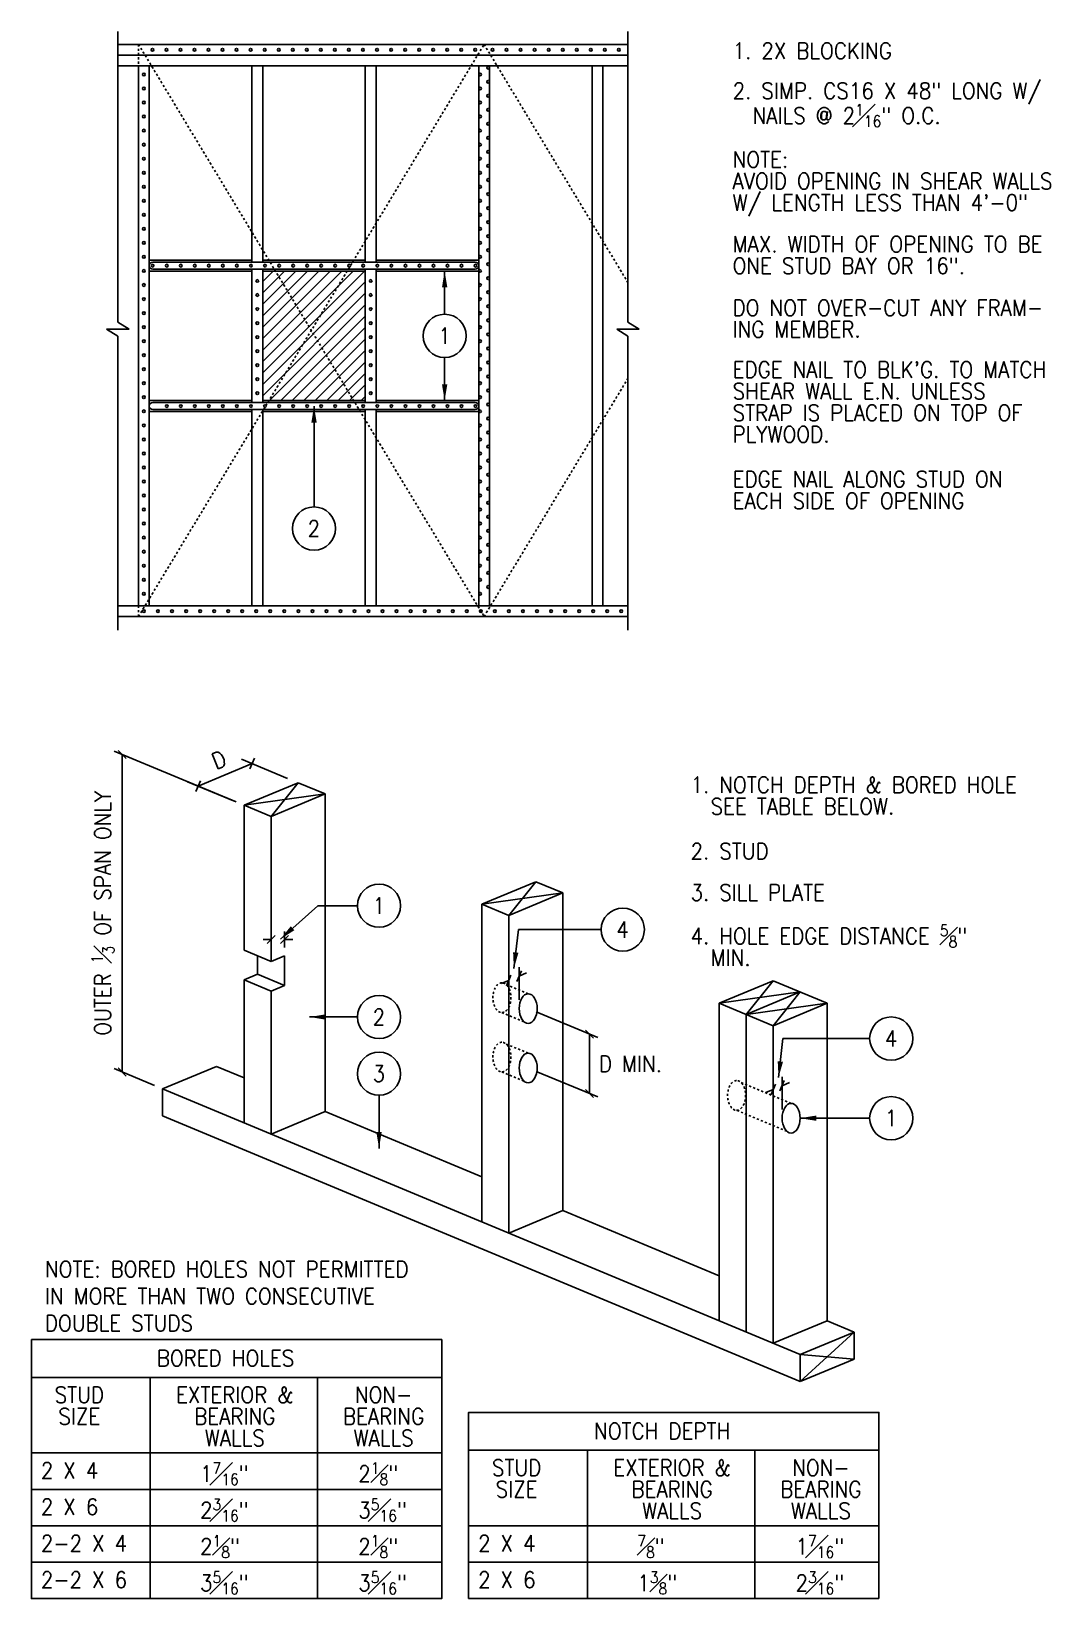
# Model space of a CAD drawing. Header units: inches. Extents: x 3 to 1706, y 9 to 286.
# Drawn here: x 56.1 to 103.3, y 113 to 185.6 of the extents above; entities that cross this region are included whole.
import ezdxf
from ezdxf.enums import TextEntityAlignment as Align

# ---------------------------------------------------------------- set-up
doc = ezdxf.new("R2010")
doc.units = ezdxf.units.IN
doc.header["$LTSCALE"] = 0.5
doc.header["$MEASUREMENT"] = 0
doc.linetypes.add('HIDDEN2', pattern=[0.1875, 0.125, -0.0625])
for name, color, linetype in [('A-ANNO-DIMS', 7, 'Continuous'), ('A-ANNO-LEGN', 7, 'Continuous'), ('A-ANNO-NOTE', 7, 'Continuous'), ('A-ANNO-SYMB', 7, 'Continuous'), ('A-DETL-MBND', 2, 'Continuous'), ('A-DETL-MCUT', 2, 'Continuous'), ('A-DETL-PATT', 8, 'Continuous')]:
    doc.layers.add(name, color=color, linetype=linetype)
doc.styles.add('NOTE', font='romans.shx', dxfattribs={"width": 0.9})
doc.dimstyles.new('NOTE8', dxfattribs={"dimscale": 8, "dimtxt": 0.09375, "dimasz": 0.046875, "dimexe": 0.046875, "dimexo": 0.046875, "dimgap": 0.046875, "dimtad": 1, "dimdec": 4, "dimzin": 3, "dimdsep": 46, "dimlunit": 4, "dimtxsty": 'NOTE', "dimblk": 'OBLIQUE', "dimcen": 0.046875, "dimadec": 0, "dimazin": 0, "dimtfac": 0.75, "dimtdec": 4, "dimtofl": 0, "dimtmove": 2, "dimatfit": 3, "dimldrblk": 'OBLIQUE', "dimfxl": 0, "dimfrac": 1, "dimtolj": 1, "dimtzin": 0, "dimarcsym": 0})
doc.dimstyles.new('TEXT8', dxfattribs={"dimscale": 8, "dimtxt": 0.09375, "dimasz": 0.09375, "dimexe": 0.046875, "dimexo": 0.046875, "dimgap": 0.046875, "dimtad": 0, "dimdec": 4, "dimzin": 3, "dimdsep": 46, "dimlunit": 4, "dimtxsty": 'NOTE', "dimcen": 0.046875, "dimadec": 0, "dimazin": 0, "dimtfac": 0.75, "dimtdec": 4, "dimtofl": 0, "dimtmove": 2, "dimatfit": 3, "dimfxl": 0, "dimfrac": 1, "dimtolj": 1, "dimtzin": 0, "dimarcsym": 0})

# ---------------------------------------------------------------- blocks, each defined once
blk = doc.blocks.new('IDEN1')
blk.add_circle((0, 0), 1.5)
at = {"style": 'NOTE', "width": 0.9}
blk.add_attdef('#', text='', height=1.12, dxfattribs=at).set_placement((-0.01, 0), align=Align.MIDDLE)
blk = doc.blocks.new('_Oblique')
at = {"color": 0, "lineweight": -2}
blk.add_line((-0.5, -0.5), (0.5, 0.5), dxfattribs=at)
blk = doc.blocks.new('*D44')
at = {"layer": 'A-ANNO-DIMS', "color": 0, "lineweight": -2}
for p, q in [((67.173, 143.426), (67.173, 143.901)), ((67.798, 143.152), (67.798, 143.901)), ((67.173, 143.526), (66.798, 143.526)), ((67.798, 143.526), (68.173, 143.526))]:
    blk.add_line(p, q, dxfattribs=at)
at = {"layer": 'Defpoints', "color": 0}
for p in [(67.173, 143.051), (67.798, 143.526), (67.798, 142.777)]:
    blk.add_point(p, dxfattribs=at)
at = {"layer": 'A-ANNO-DIMS', "color": 0, "lineweight": -2, "xscale": 0.375, "yscale": 0.375, "zscale": 0.375}
blk.add_blockref('_Oblique', (67.173, 143.526), dxfattribs=at)
at = {"layer": 'A-ANNO-DIMS', "color": 0, "lineweight": -2, "xscale": 0.375, "yscale": 0.375, "zscale": 0.375, "rotation": 180}
blk.add_blockref('_Oblique', (67.798, 143.526), dxfattribs=at)
blk = doc.blocks.new('*D45')
at = {"layer": 'A-ANNO-DIMS', "color": 0, "lineweight": -2}
for p, q in [((67.935, 150.991), (65.808, 151.878)), ((63.795, 150.633), (66.295, 151.674)), ((65.435, 149.949), (63.308, 150.836))]:
    blk.add_line(p, q, dxfattribs=at)
at = {"layer": 'Defpoints', "color": 0}
for p in [(66.295, 151.674), (68.423, 150.788), (65.923, 149.746)]:
    blk.add_point(p, dxfattribs=at)
at = {"layer": 'A-ANNO-DIMS', "color": 0, "lineweight": -2, "xscale": 0.375, "yscale": 0.375, "zscale": 0.375}
for p, rotation in [((66.295, 151.674), 22.62499999999957), ((63.795, 150.633), 202.6249999999996)]:
    blk.add_blockref('_Oblique', p, dxfattribs=dict(at, rotation=rotation))
at = {"layer": 'A-ANNO-DIMS', "color": 0, "insert": (64.757, 151.846), "char_height": 0.75, "attachment_point": 5, "rotation": 22.625, "style": 'NOTE'}
blk.add_mtext('\\A1;D', dxfattribs=at)
blk = doc.blocks.new('*D46')
at = {"layer": 'A-ANNO-DIMS', "color": 0, "lineweight": -2}
for p, q in [((65.548, 149.902), (59.9, 152.256)), ((60.275, 137.391), (60.275, 152.1)), ((61.776, 136.765), (59.9, 137.547))]:
    blk.add_line(p, q, dxfattribs=at)
at = {"layer": 'Defpoints', "color": 0}
for p in [(60.275, 152.1), (65.923, 149.746), (62.151, 136.609)]:
    blk.add_point(p, dxfattribs=at)
at = {"layer": 'A-ANNO-DIMS', "color": 0, "lineweight": -2, "xscale": 0.375, "yscale": 0.375, "zscale": 0.375}
for p, rotation in [((60.275, 152.1), 90), ((60.275, 137.391), 270)]:
    blk.add_blockref('_Oblique', p, dxfattribs=dict(at, rotation=rotation))
at = {"layer": 'A-ANNO-DIMS', "color": 0, "insert": (59.375, 144.745), "char_height": 0.75, "attachment_point": 5, "rotation": 90, "style": 'NOTE'}
blk.add_mtext('\\A1;\\A1;OUTER {\\H0.7x;\\S1#3;} OF SPAN ONLY', dxfattribs=at)
blk = doc.blocks.new('*D47')
at = {"layer": 'A-ANNO-DIMS', "color": 0, "lineweight": -2}
for p, q in [((79.45, 140.171), (82.294, 138.985)), ((81.919, 136.392), (81.919, 139.142)), ((79.45, 137.421), (82.294, 136.235))]:
    blk.add_line(p, q, dxfattribs=at)
at = {"layer": 'Defpoints', "color": 0}
for p in [(79.075, 140.327), (81.919, 139.142), (79.075, 137.577)]:
    blk.add_point(p, dxfattribs=at)
at = {"layer": 'A-ANNO-DIMS', "color": 0, "lineweight": -2, "xscale": 0.375, "yscale": 0.375, "zscale": 0.375}
for p, rotation in [((81.919, 139.142), 90), ((81.919, 136.392), 270)]:
    blk.add_blockref('_Oblique', p, dxfattribs=dict(at, rotation=rotation))
at = {"layer": 'A-ANNO-DIMS', "color": 0, "insert": (83.816, 137.767), "char_height": 0.75, "attachment_point": 5, "rotation": 0.0001, "style": 'NOTE'}
blk.add_mtext('\\A1;D MIN.', dxfattribs=at)
blk = doc.blocks.new('*D48')
at = {"layer": 'A-ANNO-DIMS', "color": 0, "lineweight": -2}
for p, q in [((78.173, 141.631), (77.827, 141.487)), ((78.173, 141.328), (78.173, 142.037)), ((78.658, 140.733), (78.658, 142.239)), ((78.658, 141.833), (79.004, 141.977))]:
    blk.add_line(p, q, dxfattribs=at)
at = {"layer": 'Defpoints', "color": 0}
for p in [(78.173, 141.631), (78.173, 140.922), (78.658, 140.327)]:
    blk.add_point(p, dxfattribs=at)
at = {"layer": 'A-ANNO-DIMS', "color": 0, "lineweight": -2, "xscale": 0.375, "yscale": 0.375, "zscale": 0.375}
for p, rotation in [((78.173, 141.631), 22.62500000000005), ((78.658, 141.833), 202.6250000000001)]:
    blk.add_blockref('_Oblique', p, dxfattribs=dict(at, rotation=rotation))
blk = doc.blocks.new('*D49')
at = {"layer": 'A-ANNO-DIMS', "color": 0, "lineweight": -2}
for p, q in [((90.423, 136.587), (90.077, 136.443)), ((90.423, 136.387), (90.423, 136.993)), ((90.834, 135.658), (90.834, 137.164)), ((90.834, 136.758), (91.18, 136.902))]:
    blk.add_line(p, q, dxfattribs=at)
at = {"layer": 'Defpoints', "color": 0}
for p in [(90.423, 136.587), (90.423, 135.981), (90.834, 135.252)]:
    blk.add_point(p, dxfattribs=at)
at = {"layer": 'A-ANNO-DIMS', "color": 0, "lineweight": -2, "xscale": 0.375, "yscale": 0.375, "zscale": 0.375}
for p, rotation in [((90.423, 136.587), 22.62500000000005), ((90.834, 136.758), 202.6250000000001)]:
    blk.add_blockref('_Oblique', p, dxfattribs=dict(at, rotation=rotation))

msp = doc.modelspace()

# ---------------------------------------------------------------- hatches: boundary and pattern name
at = {"layer": 'A-DETL-PATT'}
h = msp.add_hatch(dxfattribs=at)
h.set_pattern_fill('ANSI31', color=256, scale=3, style=0)
h.set_pattern_definition([(45, (2.45293, -1.69122), (-0.26516504, 0.26516504), [])])
h.paths.add_polyline_path([(69.03414, 171.7355), (67.07187, 168.4855), (70.9964, 168.4855)])
h.paths.add_polyline_path([(70.9964, 168.4855), (71.53414, 168.4855), (71.53414, 174.4855), (70.69451, 174.4855), (69.03414, 171.7355)])
h.paths.add_polyline_path([(69.03414, 171.7355), (70.69451, 174.4855), (67.37376, 174.4855)])
h.paths.add_polyline_path([(66.78414, 168.4855), (67.07187, 168.4855), (69.03414, 171.7355), (67.37376, 174.4855), (66.78414, 174.4855)])

# ---------------------------------------------------------------- linework, layer by layer
at = {"layer": 'A-ANNO-DIMS'}
for p, q in [((69.33414, 145.09425), (71.16924, 145.09425)), ((78.61995, 143.98538), (82.45751, 143.98538)), ((90.87323, 138.94017), (94.88684, 138.94017))]:
    msp.add_line(p, q, dxfattribs=at)
at = {"layer": 'A-ANNO-LEGN'}
for p, q in [((56.07155, 123.25), (75.07155, 123.25)), ((61.57155, 123.25), (61.57155, 113)), ((69.32155, 123.25), (69.32155, 113)), ((76.31801, 119.875), (95.31801, 119.875)), ((81.81801, 119.875), (81.81801, 113)), ((89.56801, 119.875), (89.56801, 113)), ((56.07155, 119.75), (75.07155, 119.75)), ((56.07155, 118.0625), (75.07155, 118.0625)), ((56.07155, 116.375), (75.07155, 116.375)), ((76.31801, 116.375), (95.31801, 116.375)), ((56.07155, 114.6875), (75.07155, 114.6875)), ((76.31801, 114.6875), (95.31801, 114.6875)), ((76.31801, 113), (95.31801, 113))]:
    msp.add_line(p, q, dxfattribs=at)
msp.add_lwpolyline([(56.07155, 125), (75.07155, 125), (75.07155, 113), (56.07155, 113)], close=True, dxfattribs=at)
msp.add_lwpolyline([(76.31801, 113), (76.31801, 121.625), (95.31801, 121.625), (95.31801, 113)], dxfattribs=at)
at = {"layer": 'A-ANNO-SYMB'}
for p, q in [((60.07582, 185.58813), (60.07582, 172.12375)), ((83.69408, 185.58813), (83.69408, 172.12375)), ((60.59399, 171.79585), (60.07582, 172.12375)), ((84.21225, 171.79585), (83.69408, 172.12375)), ((59.55765, 171.79585), (60.59399, 171.79585)), ((60.07582, 171.46795), (59.55765, 171.79585)), ((60.07582, 171.46795), (60.07582, 157.84768)), ((83.69408, 171.46795), (83.17591, 171.79585)), ((83.17591, 171.79585), (84.21225, 171.79585)), ((83.69408, 171.46795), (83.69408, 157.84768))]:
    msp.add_line(p, q, dxfattribs=at)
at = {"layer": 'A-DETL-MBND'}
for p, q in [((65.92268, 149.74594), (68.42268, 150.78787)), ((65.92268, 149.74594), (69.67268, 150.26691)), ((68.42268, 150.78787), (67.17268, 149.22498)), ((67.17268, 149.22498), (69.67268, 150.26691)), ((69.67268, 150.26691), (68.42268, 150.78787)), ((69.67268, 135.55805), (69.67268, 150.26691)), ((67.17268, 149.22498), (65.92268, 149.74594)), ((65.92268, 143.03708), (65.92268, 149.74594)), ((67.17268, 142.51612), (67.17268, 149.22498)), ((76.92268, 145.16145), (79.42268, 146.20338)), ((79.42268, 146.20338), (78.17268, 144.64049)), ((80.67268, 145.68242), (79.42268, 146.20338)), ((76.92268, 145.16145), (80.67268, 145.68242)), ((78.17268, 144.64049), (80.67268, 145.68242)), ((80.67268, 130.97356), (80.67268, 145.68242)), ((78.17268, 144.64049), (76.92268, 145.16145)), ((76.92268, 130.45259), (76.92268, 145.16145)), ((78.17268, 129.93163), (78.17268, 144.64049)), ((67.17268, 142.51612), (65.92268, 143.03708)), ((66.54768, 141.92256), (66.54768, 142.7766)), ((67.17268, 142.51612), (67.79768, 142.7766)), ((67.79768, 141.4016), (67.79768, 142.7766)), ((65.92268, 141.66208), (66.54768, 141.92256)), ((65.92268, 135.03708), (65.92268, 141.66208)), ((67.17268, 141.14112), (65.92268, 141.66208)), ((67.79768, 141.4016), (66.54768, 141.92256)), ((87.92268, 140.57696), (90.42268, 141.61889)), ((89.17268, 140.056), (90.42268, 141.61889)), ((92.92268, 140.57696), (90.42268, 141.61889)), ((67.17268, 141.14112), (67.79768, 141.4016)), ((67.17268, 134.51612), (67.17268, 141.14112)), ((87.92268, 140.57696), (91.67268, 141.09792)), ((89.17268, 140.056), (91.67268, 141.09792)), ((91.67268, 141.09792), (90.42268, 139.53503)), ((87.92268, 125.8681), (87.92268, 140.57696)), ((90.42268, 139.53503), (87.92268, 140.57696)), ((89.17268, 140.056), (92.92268, 140.57696)), ((90.42268, 139.53503), (92.92268, 140.57696)), ((92.92268, 125.8681), (92.92268, 140.57696)), ((89.17268, 125.34714), (89.17268, 140.056)), ((90.42268, 124.82617), (90.42268, 139.53503)), ((62.15076, 136.60911), (64.65076, 137.65104)), ((65.92268, 137.12094), (64.65076, 137.65104)), ((91.67268, 124.30521), (62.15076, 136.60911)), ((62.15076, 135.35911), (62.15076, 136.60911)), ((91.67268, 123.05521), (62.15076, 135.35911)), ((67.17268, 134.51612), (69.67268, 135.55805)), ((76.92268, 132.53645), (69.67268, 135.55805)), ((78.17268, 129.93163), (80.67268, 130.97356)), ((87.92268, 127.95196), (80.67268, 130.97356)), ((90.42268, 124.82617), (92.92268, 125.8681)), ((94.17268, 125.34714), (92.92268, 125.8681)), ((91.67268, 124.30521), (94.17268, 125.34714)), ((91.67268, 123.05521), (94.17268, 125.34714)), ((94.17268, 124.09714), (94.17268, 125.34714)), ((91.67268, 123.05521), (91.67268, 124.30521)), ((91.67268, 124.30521), (94.17268, 124.09714)), ((91.67268, 123.05521), (94.17268, 124.09714))]:
    msp.add_line(p, q, dxfattribs=at)
at = {"layer": 'A-DETL-MBND', "linetype": 'HIDDEN2'}
for p, q in [((79.07516, 141.01436), (78.05859, 141.43804)), ((78.87641, 139.72219), (77.85984, 140.14587)), ((79.07516, 138.26436), (78.05859, 138.68804)), ((78.87641, 136.97219), (77.85984, 137.39587)), ((91.25151, 135.9396), (88.92505, 136.9092)), ((91.05276, 134.64743), (88.7263, 135.61703))]:
    msp.add_line(p, q, dxfattribs=at)
for centre, major_axis, start_param, end_param in [((77.85984, 140.83337), (0, -0.6875), 3.14159265, 6.28318531), ((77.85984, 140.83337), (0, 0.6875), 3.14159265, 6.28318531), ((77.85984, 138.08337), (0, -0.6875), 3.14159265, 6.28318531), ((77.85984, 138.08337), (0, 0.6875), 3.14159265, 6.28318531), ((88.7263, 136.30453), (0, -0.6875), 3.14159265, 6.28318531), ((88.7263, 136.30453), (0, -0.6875), 6.28318531, 9.42477796)]:
    msp.add_ellipse(centre, major_axis=major_axis, ratio=0.6074963, start_param=start_param, end_param=end_param, dxfattribs=at)
at = {"layer": 'A-DETL-MBND'}
for centre in [(79.07516, 140.32686), (79.07516, 137.57686), (91.25151, 135.2521)]:
    msp.add_ellipse(centre, major_axis=(0, -0.6875), ratio=0.6074963, dxfattribs=at)
at = {"layer": 'A-DETL-MCUT'}
for p, q in [((60.07582, 184.9855), (83.69408, 184.9855)), ((60.07582, 184.4855), (83.69408, 184.4855)), ((60.07582, 183.9855), (83.69408, 183.9855)), ((61.03414, 183.9855), (61.03414, 158.9855)), ((61.53414, 183.9855), (61.53414, 158.9855)), ((66.28414, 183.9855), (66.28414, 174.89175)), ((66.78414, 183.9855), (66.78414, 174.89175)), ((71.53414, 183.9855), (71.53414, 174.89175)), ((72.03414, 183.9855), (72.03414, 174.89175)), ((76.78414, 183.9855), (76.78414, 158.9855)), ((77.28414, 183.9855), (77.28414, 158.9855)), ((82.03414, 183.9855), (82.03414, 158.9855)), ((82.53414, 183.9855), (82.53414, 158.9855)), ((61.53414, 174.9855), (66.28414, 174.9855)), ((66.78414, 174.9855), (71.53414, 174.9855)), ((72.03414, 174.9855), (76.78414, 174.9855)), ((61.53414, 174.4855), (66.28414, 174.4855)), ((61.69039, 174.89175), (76.62789, 174.89175)), ((61.69039, 174.57925), (76.62789, 174.57925)), ((66.28414, 174.57925), (66.28414, 168.39175)), ((66.78414, 174.57925), (66.78414, 168.39175)), ((66.78414, 174.4855), (71.53414, 174.4855)), ((71.53414, 174.57925), (71.53414, 168.39175)), ((72.03414, 174.57925), (72.03414, 168.39175)), ((72.03414, 174.4855), (76.78414, 174.4855)), ((61.53414, 168.4855), (66.28414, 168.4855)), ((66.78414, 168.4855), (71.53414, 168.4855)), ((72.03414, 168.4855), (76.78414, 168.4855)), ((61.53414, 167.9855), (66.28414, 167.9855)), ((61.69039, 168.39175), (76.62789, 168.39175)), ((61.69039, 168.07925), (76.62789, 168.07925)), ((66.28414, 168.07925), (66.28414, 158.9855)), ((66.78414, 168.07925), (66.78414, 158.9855)), ((66.78414, 167.9855), (71.53414, 167.9855)), ((71.53414, 168.07925), (71.53414, 158.9855)), ((72.03414, 168.07925), (72.03414, 158.9855)), ((72.03414, 167.9855), (76.78414, 167.9855)), ((60.07582, 158.9855), (83.69408, 158.9855)), ((60.07582, 158.4855), (83.69408, 158.4855))]:
    msp.add_line(p, q, dxfattribs=at)
at = {"layer": 'A-DETL-MCUT', "linetype": 'HIDDEN2'}
for p, q in [((61.03414, 184.9855), (61.03414, 183.9855)), ((61.03414, 158.4855), (77.03414, 184.9855)), ((61.03414, 184.9855), (77.03414, 158.4855)), ((77.03414, 184.9855), (83.69408, 173.95497)), ((77.03414, 158.4855), (83.69408, 169.51604)), ((61.03414, 158.9855), (61.03414, 158.4855))]:
    msp.add_line(p, q, dxfattribs=at)
at = {"layer": 'A-DETL-MCUT'}
for centre in [(61.67566, 184.7355), (62.32566, 184.7355), (62.97566, 184.7355), (63.62566, 184.7355), (64.27566, 184.7355), (64.92566, 184.7355), (65.57566, 184.7355), (66.22566, 184.7355), (66.87566, 184.7355), (67.52566, 184.7355), (68.17566, 184.7355), (68.82566, 184.7355), (69.47566, 184.7355), (70.12566, 184.7355), (70.77566, 184.7355), (71.42566, 184.7355), (72.07566, 184.7355), (72.72566, 184.7355), (73.37566, 184.7355), (74.02566, 184.7355), (74.67566, 184.7355), (75.32566, 184.7355), (75.97566, 184.7355), (76.62566, 184.7355), (77.42566, 184.7355), (78.07566, 184.7355), (78.72566, 184.7355), (79.37566, 184.7355), (80.02566, 184.7355), (80.67566, 184.7355), (81.32566, 184.7355), (81.97566, 184.7355), (82.62566, 184.7355), (83.27566, 184.7355), (61.28414, 183.59022), (76.84664, 183.59022), (77.22164, 183.90412), (61.28414, 182.94022), (76.84664, 182.94022), (77.22164, 183.25412), (61.28414, 182.29022), (76.84664, 182.29022), (77.22164, 182.60412), (61.28414, 181.64022), (76.84664, 181.64022), (77.22164, 181.95412), (61.28414, 180.99022), (76.84664, 180.99022), (77.22164, 181.30412), (61.28414, 180.34022), (76.84664, 180.34022), (77.22164, 180.65412), (77.22164, 180.00412), (61.28414, 179.69022), (76.84664, 179.69022), (77.22164, 179.35412), (61.28414, 179.04022), (76.84664, 179.04022), (77.22164, 178.70412), (61.28414, 178.39022), (76.84664, 178.39022), (77.22164, 178.05412), (61.28414, 177.74022), (61.28414, 177.09022), (76.84664, 177.74022), (76.84664, 177.09022), (77.22164, 177.40412), (61.28414, 176.44022), (76.84664, 176.44022), (77.22164, 176.75412), (61.28414, 175.79022), (76.84664, 175.79022), (77.22164, 176.10412), (61.28414, 175.14022), (76.84664, 175.14022), (77.22164, 175.45412), (61.28414, 174.49022), (61.69039, 174.7355), (62.34039, 174.7355), (62.99039, 174.7355), (63.64039, 174.7355), (64.29039, 174.7355), (64.94039, 174.7355), (65.59039, 174.7355), (66.24039, 174.7355), (66.89039, 174.7355), (67.54039, 174.7355), (68.19039, 174.7355), (68.84039, 174.7355), (69.49039, 174.7355), (70.14039, 174.7355), (70.79039, 174.7355), (71.44039, 174.7355), (72.09039, 174.7355), (72.74039, 174.7355), (73.39039, 174.7355), (74.04039, 174.7355), (74.69039, 174.7355), (75.34039, 174.7355), (75.99039, 174.7355), (76.64039, 174.7355), (76.84664, 174.49022), (77.22164, 174.80412), (77.22164, 174.15412), (61.28414, 173.84022), (66.53414, 174.02772), (71.78414, 174.02772), (76.84664, 173.84022), (77.22164, 173.50412), (61.28414, 173.19022), (66.53414, 173.37772), (66.53414, 172.72772), (71.78414, 173.37772), (71.78414, 172.72772), (76.84664, 173.19022), (77.22164, 172.85412), (61.28414, 172.54022), (66.53414, 172.07772), (71.78414, 172.07772), (76.84664, 172.54022), (77.22164, 172.20412), (61.28414, 171.89022), (66.53414, 171.42772), (71.78414, 171.42772), (76.84664, 171.89022), (77.22164, 171.55412), (61.28414, 171.24022), (61.28414, 170.59022), (66.53414, 170.77772), (71.78414, 170.77772), (76.84664, 171.24022), (76.84664, 170.59022), (77.22164, 170.90412), (61.28414, 169.94022), (66.53414, 170.12772), (71.78414, 170.12772), (76.84664, 169.94022), (77.22164, 170.25412), (61.28414, 169.29022), (66.53414, 169.47772), (71.78414, 169.47772), (76.84664, 169.29022), (77.22164, 169.60412), (61.28414, 168.64022), (66.53414, 168.82772), (71.78414, 168.82772), (76.84664, 168.64022), (77.22164, 168.95412), (61.28414, 167.99022), (62.34039, 168.2355), (62.99039, 168.2355), (63.64039, 168.2355), (64.29039, 168.2355), (64.94039, 168.2355), (65.59039, 168.2355), (66.24039, 168.2355), (66.89039, 168.2355), (67.54039, 168.2355), (68.19039, 168.2355), (68.84039, 168.2355), (69.49039, 168.2355), (70.14039, 168.2355), (70.79039, 168.2355), (71.44039, 168.2355), (72.09039, 168.2355), (72.74039, 168.2355), (73.39039, 168.2355), (74.04039, 168.2355), (74.69039, 168.2355), (75.34039, 168.2355), (75.99039, 168.2355), (76.64039, 168.2355), (76.84664, 167.99022), (77.22164, 168.30412), (77.22164, 167.65412), (61.28414, 167.34022), (76.84664, 167.34022), (77.22164, 167.00412), (61.28414, 166.69022), (76.84664, 166.69022), (77.22164, 166.35412), (61.28414, 166.04022), (76.84664, 166.04022), (77.22164, 165.70412), (61.28414, 165.39022), (61.28414, 164.74022), (76.84664, 165.39022), (76.84664, 164.74022), (77.22164, 165.05412), (61.28414, 164.09022), (76.84664, 164.09022), (77.22164, 164.40412), (61.28414, 163.44022), (76.84664, 163.44022), (77.22164, 163.75412), (61.28414, 162.79022), (76.84664, 162.79022), (77.22164, 163.10412), (61.28414, 162.14022), (76.84664, 162.14022), (77.22164, 162.45412), (61.28414, 161.49022), (76.84664, 161.49022), (77.22164, 161.80412), (77.22164, 161.15412), (61.28414, 160.84022), (76.84664, 160.84022), (77.22164, 160.50412), (61.28414, 160.19022), (76.84664, 160.19022), (77.22164, 159.85412), (61.28414, 159.54022), (76.84664, 159.54022), (61.28414, 158.7355), (61.93414, 158.7355), (62.58414, 158.7355), (63.23414, 158.7355), (63.88414, 158.7355), (64.53414, 158.7355), (65.18414, 158.7355), (65.83414, 158.7355), (66.48414, 158.7355), (67.13414, 158.7355), (67.78414, 158.7355), (68.43414, 158.7355), (69.08414, 158.7355), (69.73414, 158.7355), (70.38414, 158.7355), (71.03414, 158.7355), (71.68414, 158.7355), (72.33414, 158.7355), (72.98414, 158.7355), (73.63414, 158.7355), (74.28414, 158.7355), (74.93414, 158.7355), (75.58414, 158.7355), (76.23414, 158.7355), (76.88414, 158.7355), (77.53414, 158.7355), (78.18414, 158.7355), (78.83414, 158.7355), (79.48414, 158.7355), (80.13414, 158.7355), (80.78414, 158.7355), (81.43414, 158.7355), (82.08414, 158.7355), (82.73414, 158.7355), (83.38414, 158.7355)]:
    msp.add_circle(centre, 0.0625, dxfattribs=at)
for centre, start, end in [((61.69039, 174.7355), 90, 270), ((76.62789, 174.7355), 270, 90), ((61.69039, 168.2355), 90, 270), ((76.62789, 168.2355), 270, 90)]:
    msp.add_arc(centre, 0.15625, start, end, dxfattribs=at)

# ---------------------------------------------------------------- block references
at = {"layer": 'A-ANNO-DIMS', "xscale": 0.6666666666666666, "yscale": 0.6666666666666666, "zscale": 0.6666666666666666}
for p, values in [((72.16924, 145.09425), {'#': '1'}), ((83.45751, 143.98538), {'#': '4'}), ((95.88684, 138.94017), {'#': '4'})]:
    msp.add_blockref('IDEN1', p, dxfattribs=at).add_auto_attribs(values)
at = {"layer": 'A-ANNO-SYMB', "xscale": 0.6666666666666666, "yscale": 0.6666666666666666, "zscale": 0.6666666666666666}
for p, values in [((75.20831, 171.4855), {'#': '1'}), ((69.15914, 162.5602), {'#': '2'}), ((72.16924, 139.93879), {'#': '2'}), ((72.16924, 137.31321), {'#': '3'}), ((95.88684, 135.2521), {'#': '1'})]:
    msp.add_blockref('IDEN1', p, dxfattribs=at).add_auto_attribs(values)

# ---------------------------------------------------------------- texts
at = {"layer": 'A-ANNO-LEGN', "char_height": 0.75, "attachment_point": 1, "style": 'NOTE'}
for s, insert, width in [('BORED HOLES', (61.8806, 124.51366), 7.7971332), ('NOTCH DEPTH', (82.12705, 121.13866), 7.8125), ('2 X 4', (56.51196, 119.31335), 3.5093809), ('\\A1;1{\\H0.7x;\\S7#16;}"', (63.88046, 119.31335), 3.5), ('\\A1;2{\\H0.7x;\\S1#8;}"', (71.20716, 119.31335), 3.5), ('2 X 6', (56.51196, 117.62585), 3.5), ('\\A1;2{\\H0.7x;\\S3#16;}"', (63.88046, 117.62585), 3.5), ('\\A1;3{\\H0.7x;\\S5#16;}"', (71.20716, 117.62585), 3.5), ('2-2 X 4', (56.51196, 115.93835), 4.7374153), ('\\A1;2{\\H0.7x;\\S1#8;}"', (63.88046, 115.93835), 3.5), ('\\A1;2{\\H0.7x;\\S1#8;}"', (71.20716, 115.93835), 3.5), ('2 X 4', (76.75841, 115.93835), 3.5093809), ('\\A1;{\\H0.7x;\\S7#8;}"', (84.12691, 115.93835), 3.5), ('\\A1;1{\\H0.7x;\\S7#16;}"', (91.45361, 115.93835), 3.5), ('2-2 X 6', (56.51196, 114.25085), 4.9416502), ('\\A1;3{\\H0.7x;\\S5#16;}"', (63.88046, 114.25085), 3.5), ('\\A1;3{\\H0.7x;\\S5#16;}"', (71.20716, 114.25085), 3.5), ('2 X 6', (76.75841, 114.25085), 3.5), ('\\A1;1{\\H0.7x;\\S3#8;}"', (84.12691, 114.25085), 3.5), ('\\A1;2{\\H0.7x;\\S3#16;}"', (91.45361, 114.25085), 3.5)]:
    msp.add_mtext(s, dxfattribs=dict(at, insert=insert, width=width))
at = {"layer": 'A-ANNO-LEGN', "char_height": 0.75, "attachment_point": 2, "line_spacing_factor": 0.8, "style": 'NOTE'}
for s, insert, width in [('STUD\\PSIZE', (58.29478, 122.81605), 3.8927039), ('EXTERIOR &\\PBEARING\\PWALLS', (65.49203, 122.81605), 7.8125), ('NON-\\PBEARING\\PWALLS', (72.38319, 122.81605), 5.8387079), ('STUD\\PSIZE', (78.54123, 119.44105), 3.8927039), ('EXTERIOR &\\PBEARING\\PWALLS', (85.73848, 119.44105), 7.8125), ('NON-\\PBEARING\\PWALLS', (92.62965, 119.44105), 5.8387079)]:
    msp.add_mtext(s, dxfattribs=dict(at, insert=insert, width=width))
at = {"layer": 'A-ANNO-NOTE', "char_height": 0.75, "attachment_point": 1, "style": 'NOTE'}
for s, insert, width in [('1. 2X BLOCKING', (88.54217, 185.06294), 18.1875), ('2. STUD', (86.59526, 147.9926), 18.1875), ('3. SILL PLATE', (86.59526, 146.07588), 18.1875), ('NOTE: BORED HOLES NOT PERMITTED\\PIN MORE THAN TWO CONSECUTIVE\\PDOUBLE STUDS', (56.70287, 128.63491), 20.6875)]:
    msp.add_mtext(s, dxfattribs=dict(at, insert=insert, width=width))
at = {"layer": 'A-ANNO-NOTE', "char_height": 0.75, "width": 18.1875, "attachment_point": 1, "line_spacing_factor": 0.8, "style": 'NOTE'}
for s, insert in [('\\A1;2. SIMP. CS16 X 48" LONG W/\\P  NAILS @ 2{\\H0.7x;\\S1#16;}" O.C.', (88.54217, 183.20925)), ('NOTE:\\PAVOID OPENING IN SHEAR WALLS\\PW/ LENGTH LESS THAN 4\'-0"', (88.54217, 180.02965)), ('MAX. WIDTH OF OPENING TO BE\\PONE STUD BAY OR 16".', (88.54217, 176.10422)), ('DO NOT OVER-CUT ANY FRAM-\\PING MEMBER.', (88.54217, 173.15971)), ("EDGE NAIL TO BLK'G. TO MATCH\\PSHEAR WALL E.N. UNLESS\\PSTRAP IS PLACED ON TOP OF\\PPLYWOOD.", (88.54217, 170.29679)), ('EDGE NAIL ALONG STUD ON\\PEACH SIDE OF OPENING', (88.54217, 165.22162)), ('1. NOTCH DEPTH & BORED HOLE\\P  SEE TABLE BELOW.', (86.59526, 151.06864)), ('\\A1;4. HOLE EDGE DISTANCE {\\H0.7x;\\S5#8;}"\\P  MIN.', (86.59526, 144.21163))]:
    msp.add_mtext(s, dxfattribs=dict(at, insert=insert))

# ---------------------------------------------------------------- dimensions: what is measured, and where the dimension line sits
at = {"layer": 'A-ANNO-DIMS'}
dim = msp.add_aligned_dim(p1=(65.92268, 149.74594), p2=(68.42268, 150.78787), distance=1.63674, text='D', dimstyle='NOTE8', dxfattribs=at)
dim.commit()
dim.dimension.update_dxf_attribs({"geometry": '*D45', "text_midpoint": (64.75685, 151.84579)})
dim = msp.add_linear_dim(base=(60.27495, 152.09976), p1=(62.15076, 136.60911), p2=(65.92268, 149.74594), angle=90, text='\\A1;OUTER {\\H0.7x;\\S1#3;} OF SPAN ONLY', dimstyle='NOTE8', dxfattribs=at)
dim.commit()
dim.dimension.update_dxf_attribs({"geometry": '*D46', "text_midpoint": (59.37495, 144.74533)})
dim = msp.add_linear_dim(base=(67.79768, 143.52595), p1=(67.17268, 143.05111), p2=(67.79768, 142.7766), text=' ', dimstyle='NOTE8', dxfattribs=at)
dim.commit()
dim.dimension.update_dxf_attribs({"geometry": '*D44', "text_midpoint": (67.48518, 143.52595)})
for base, p1, p2, angle, text, picture, middle in [((78.17268, 141.63088), (78.65751, 140.32686), (78.17268, 140.92173), 202.625, ' ', '*D48', (78.65751, 141.83294)), ((81.91906, 139.1416), (79.07516, 137.57686), (79.07516, 140.32686), 90, 'D MIN.', '*D47', (83.81642, 137.7666)), ((90.42268, 136.58681), (90.83386, 135.2521), (90.42268, 135.98059), 202.625, ' ', '*D49', (90.83386, 136.75818))]:
    dim = msp.add_linear_dim(base=base, p1=p1, p2=p2, angle=angle, text=text, dimstyle='NOTE8', dxfattribs=at)
    dim.commit()
    dim.dimension.update_dxf_attribs({"geometry": picture, "text_midpoint": middle, "dimtype": 160, "text_rotation": 0.0001})

# ---------------------------------------------------------------- leaders
for points in [[(67.60583, 143.54849), (69.33414, 145.09425)], [(78.41358, 142.17922), (78.61995, 143.98538)], [(90.66686, 137.13401), (90.87323, 138.94017)]]:
    msp.add_leader(points, dimstyle='TEXT8', dxfattribs=at)
at = {"layer": 'A-ANNO-SYMB'}
for points in [[(75.20831, 174.4855), (75.20831, 172.4855)], [(75.20831, 168.4855), (75.20831, 170.4855)], [(69.15914, 168.22127), (69.15914, 163.5602)], [(68.95405, 139.93879), (71.16924, 139.93879)], [(72.16924, 133.85524), (72.16924, 136.31321)], [(91.66917, 135.2521), (94.88684, 135.2521)]]:
    msp.add_leader(points, dimstyle='TEXT8', dxfattribs=at)

doc.saveas('drawing.dxf')
